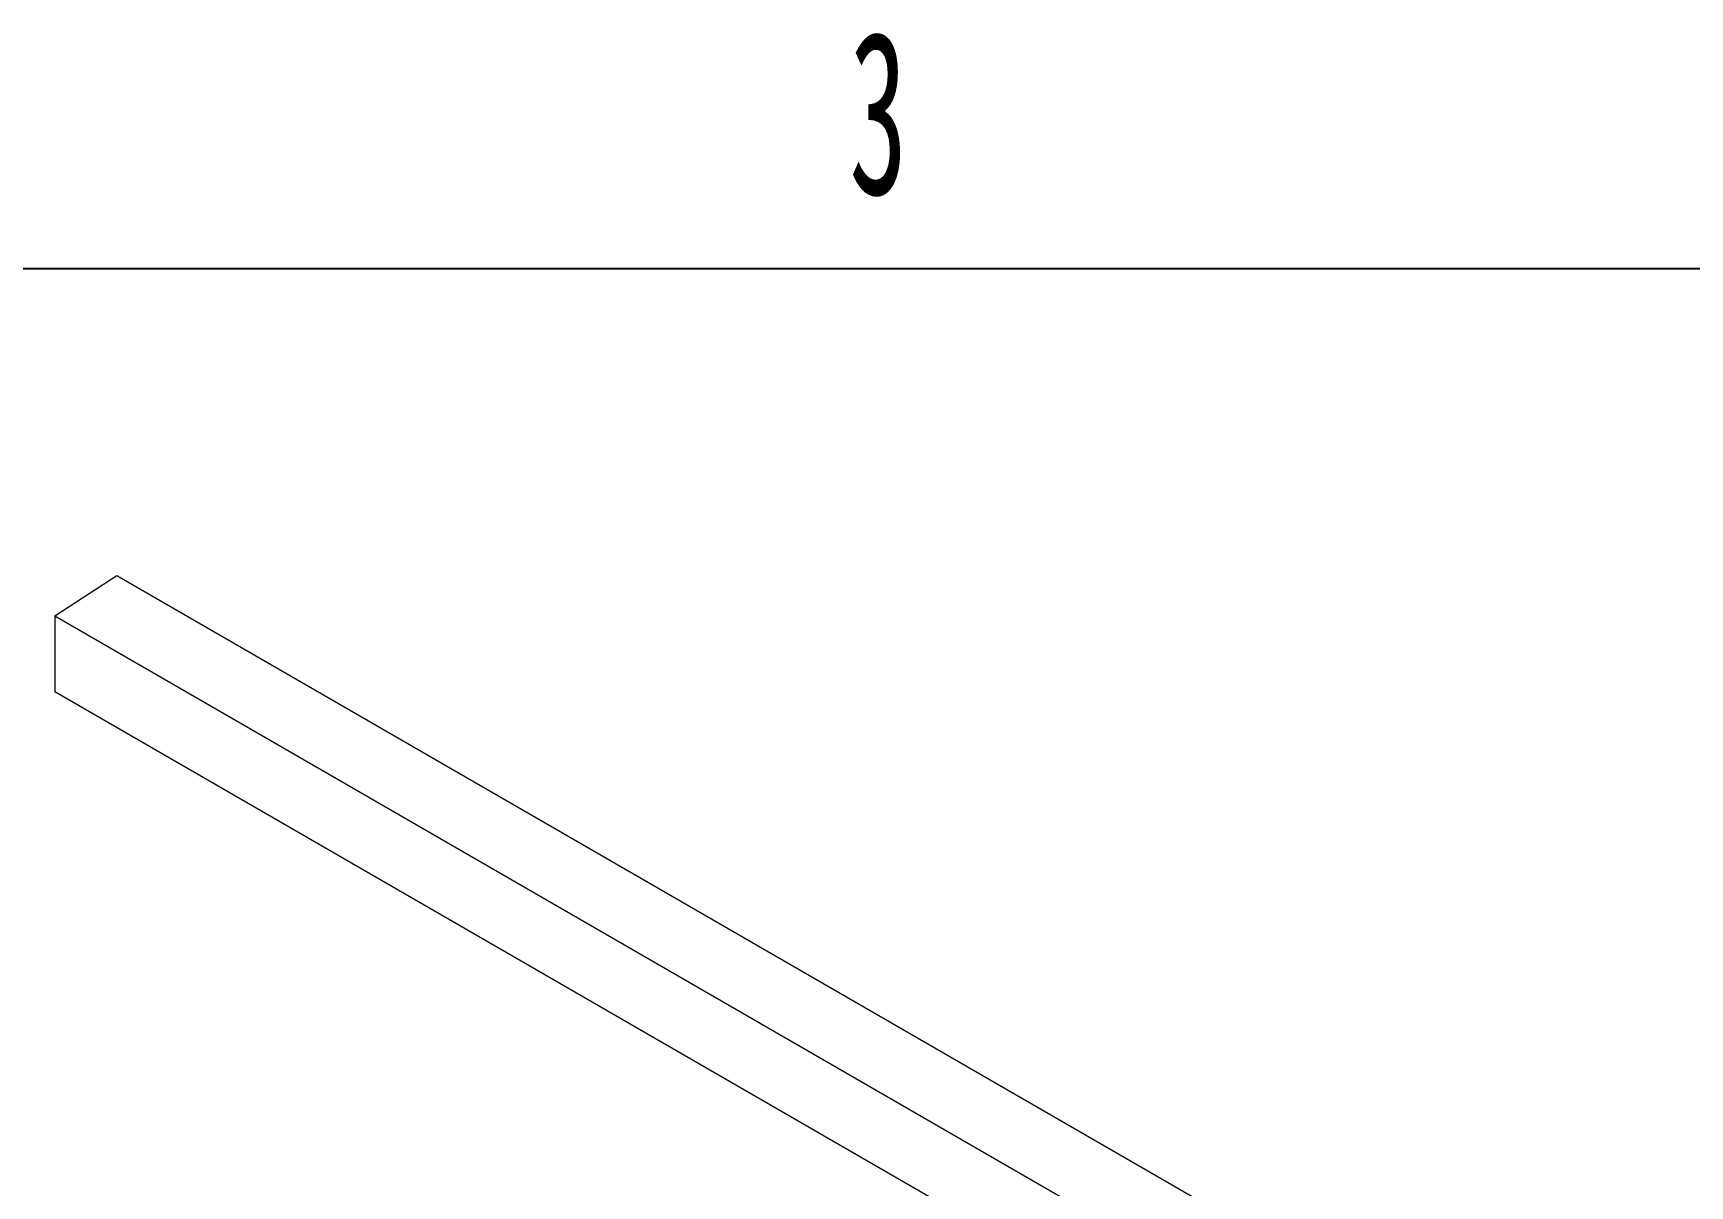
# Model space of a CAD drawing. Header units: millimetres. Extents: x 169 to 14583, y -399 to 10804.
# Drawn here: x 3441 to 4152, y 9767 to 10262 of the extents above; entities that cross this region are included whole.
import ezdxf

# ---------------------------------------------------------------- set-up
doc = ezdxf.new("R2010")
doc.units = ezdxf.units.MM
doc.header["$LTSCALE"] = 35
doc.layers.add('12', color=4, linetype='Continuous')
doc.styles.add('SLDTEXTSTYLE5', font='TXT', dxfattribs={"width": 0.525})

# ---------------------------------------------------------------- blocks, each defined once
blk = doc.blocks.new('블록12')
blk.add_line((14454.9, 10160.53), (279.9, 10160.53))

msp = doc.modelspace()

# ---------------------------------------------------------------- linework, layer by layer
at = {"color": 7, "linetype": 'Continuous', "lineweight": 18}
for p, q in [((3450.153, 10011.533), (3476.779, 10028.818)), ((3476.779, 10028.818), (4863.941, 9228.027)), ((3450.153, 10011.533), (4807.372, 9228.027)), ((3450.153, 10011.533), (3450.153, 9978.871)), ((4779.083, 9211.696), (3450.153, 9978.871))]:
    msp.add_line(p, q, dxfattribs=at)

# ---------------------------------------------------------------- block references
at = {"color": 7, "linetype": 'Continuous'}
msp.add_blockref('블록12', (0, 0), dxfattribs=at)

# ---------------------------------------------------------------- texts
at = {"layer": '12', "insert": (3803.835, 10262.618), "char_height": 70.001, "attachment_point": 2, "style": 'SLDTEXTSTYLE5'}
msp.add_mtext('3', dxfattribs=at)

doc.saveas('drawing.dxf')
